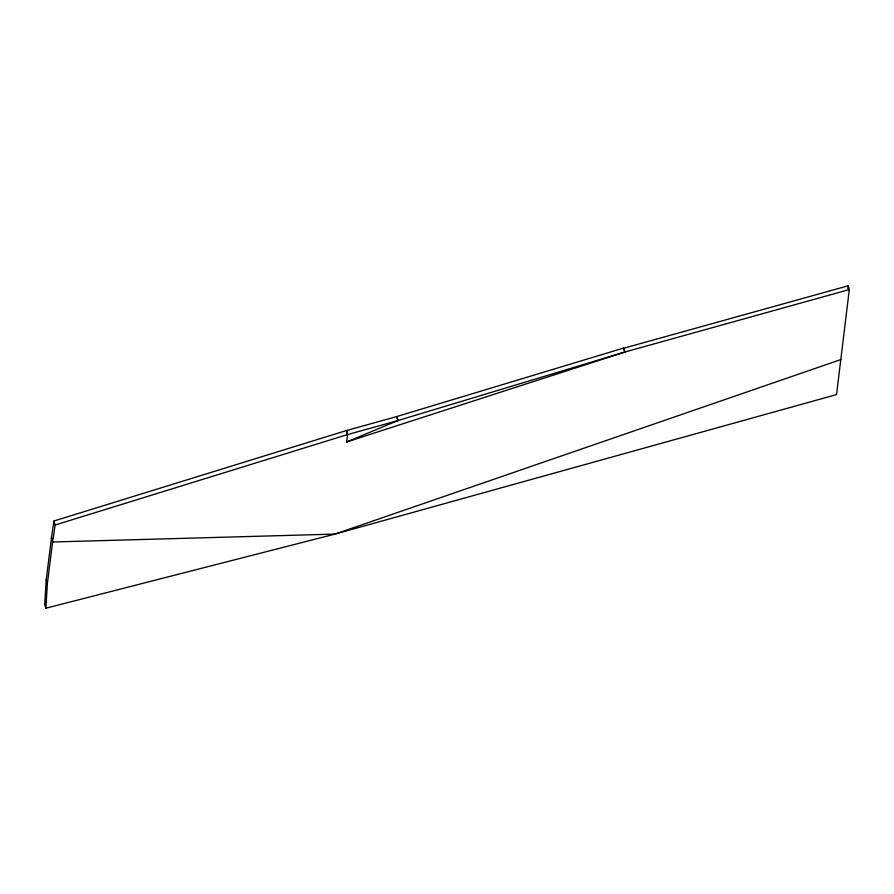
<?xml version="1.0" encoding="UTF-8"?>
<svg xmlns="http://www.w3.org/2000/svg" width="894" height="894" viewBox="0 0 894 894"><rect width="100%" height="100%" fill="white"/><g stroke="black" fill="none" stroke-linecap="round" stroke-linejoin="round"><path stroke-width="1.34" d="M45.851 608.211L47.382 583.48L52.601 541.999L51.45 538.154L46.231 579.636L44.7 604.389L45.851 608.211L334.948 534.098L836.538 394.6L849.3 289.567L848.205 285.789L623.766 348.235L624.861 352.024L346.537 442.005L347.632 434.551L346.459 430.539L396.735 416.57L623.688 348.023L624.861 352.024L849.3 289.567M847.881 288.527L848.205 285.789M624.861 352.024L397.919 420.582L347.632 434.551L346.425 430.55L53.953 520.99L51.394 537.987L52.601 541.999L334.948 534.098L840.952 359.533M52.601 541.999L55.171 525.001L53.953 520.99M346.537 442.005L397.919 420.582L396.746 416.593L397.919 420.582M55.171 525.001L347.632 434.551M46.231 579.658L47.382 583.48"/></g></svg>
